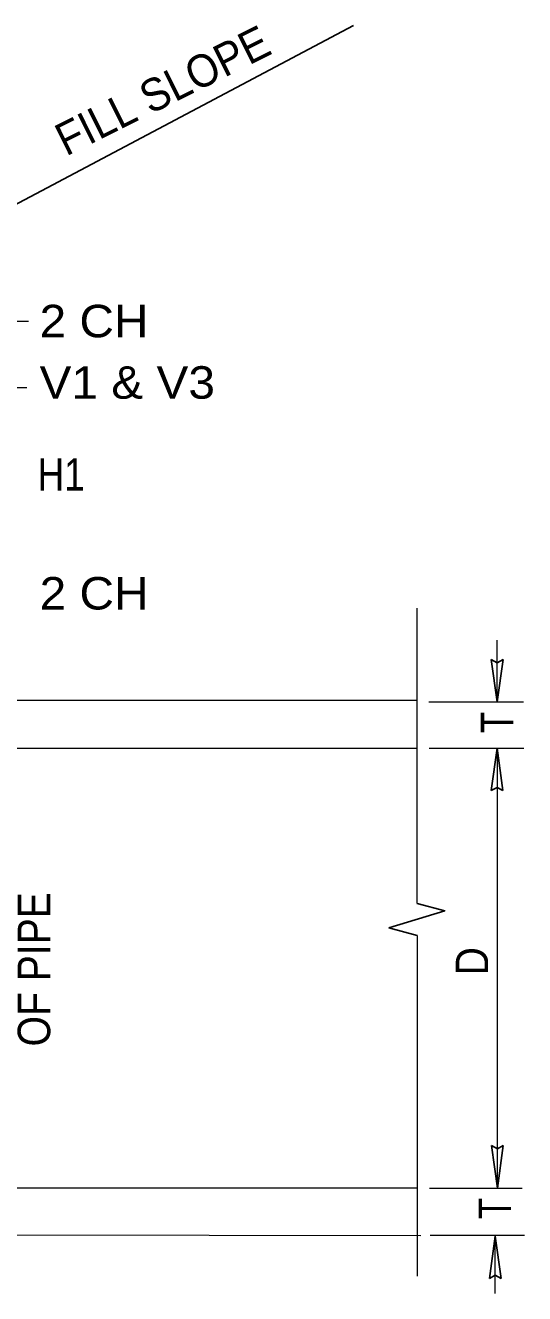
# Model space of a CAD drawing. Extents: x 83 to 453, y 268 to 558.
# Drawn here: x 250.6 to 270.5, y 313.1 to 363.9 of the extents above; entities that cross this region are included whole.
import ezdxf

# ---------------------------------------------------------------- set-up
doc = ezdxf.new("R2010")
doc.units = 0
doc.header["$LTSCALE"] = 0.52
doc.layers.add('1', color=7, linetype='Continuous', lineweight=25)

msp = doc.modelspace()

# ---------------------------------------------------------------- linework, layer by layer
at = {"layer": '1'}
for p, q in [((247.035, 355.0596), (263.6748, 363.8702)), ((269.4253, 336.8007), (269.1912, 338.5037)), ((269.4253, 336.8007), (269.6592, 338.5037)), ((269.4236, 334.9527), (269.1896, 333.2498)), ((269.4236, 334.9527), (269.6576, 333.2498)), ((266.2316, 327.4511), (265.0979, 327.7536)), ((269.4365, 317.3442), (269.2025, 319.0472)), ((269.4365, 317.3442), (269.6705, 319.0472)), ((269.3502, 315.4222), (269.1162, 313.7192)), ((269.3502, 315.4222), (269.5842, 313.7192))]:
    msp.add_line(p, q, dxfattribs=at)
at = {"layer": '1', "lineweight": 13}
for p, q in [((266.2316, 328.7368), (266.2316, 340.5484)), ((269.4244, 336.8005), (269.4244, 339.2773)), ((266.2117, 336.8518), (246.4225, 336.8518)), ((266.6937, 336.8005), (270.4755, 336.8005)), ((242.275, 334.9531), (266.2117, 334.9531)), ((266.7117, 334.9531), (270.4934, 334.9531)), ((269.4357, 317.3438), (269.4357, 334.9531)), ((266.2316, 327.4511), (266.2316, 313.8105)), ((266.2229, 317.3438), (250.0004, 317.3438)), ((266.7229, 317.3438), (270.4304, 317.3438)), ((247.1712, 315.4701), (266.3678, 315.4445)), ((266.7408, 315.4582), (270.5226, 315.4582)), ((269.351, 313.1162), (269.351, 315.4582))]:
    msp.add_line(p, q, dxfattribs=at)
for points in [[(243.2505, 355.1038), (247.748, 352.0453), (250.6847, 352.0453)], [(243.5857, 349.9808), (247.2542, 349.3902), (250.613, 349.3902)]]:
    msp.add_lwpolyline(points, dxfattribs=at)
at = {"layer": '1'}
for points in [[(269.1912, 338.5037), (269.4277, 338.372), (269.6592, 338.5037)], [(269.6576, 333.2498), (269.4212, 333.3815), (269.1896, 333.2498)], [(266.2316, 328.7368), (267.3302, 328.4437), (265.0979, 327.7536)], [(269.2025, 319.0472), (269.4389, 318.9154), (269.6705, 319.0472)], [(269.5842, 313.7192), (269.3478, 313.8509), (269.1162, 313.7192)]]:
    msp.add_lwpolyline(points, dxfattribs=at)

# ---------------------------------------------------------------- texts
for s, rotation, width, p in [('FILL SLOPE', 26.479, 0.95, (252.184, 358.6304)), ('T', 90, 0.8, (270.0678, 335.5553)), ('OF PIPE', 90, 0.9, (251.5491, 323.0118)), ('D', 90, 0.9, (269.0646, 325.8561)), ('T', 90, 0.8, (269.9802, 316.0978))]:
    msp.add_text(s, height=1.3, rotation=rotation, dxfattribs=dict(at, width=width)).set_placement(p)
for s, width, p in [('2 CH', 1.1, (251.1241, 351.3962)), ('V1 & V3', 1.1, (251.1236, 348.9377)), ('H1', 0.85, (251.0417, 345.2563)), ('2 CH', 1.1, (251.1257, 340.5001))]:
    msp.add_text(s, height=1.3, dxfattribs=dict(at, width=width)).set_placement(p)

doc.saveas('drawing.dxf')
